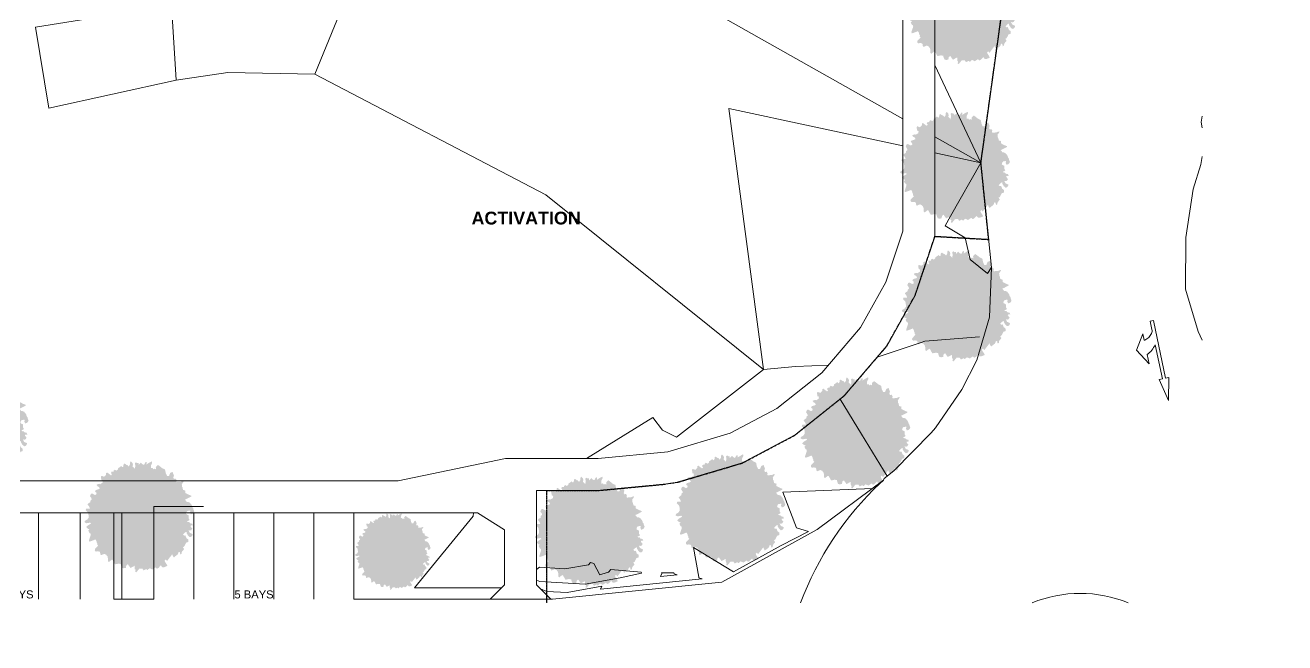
# Model space of a CAD drawing. Header units: millimetres. Extents: x -2612262 to -2065320, y 3717813 to 4283368.
# Drawn here: x -2289894 to -2211190, y 3956413 to 3995025 of the extents above; entities that cross this region are included whole.
import ezdxf

# ---------------------------------------------------------------- set-up
doc = ezdxf.new("R2010")
doc.units = ezdxf.units.MM
for name, pattern in [('AEC_Double Dash', [39, 15, -4, 6, -4, 6, -4]), ('Aligning Line', [3.2004, 1.6002, -1.6002]), ('BOUNDARY Tighter', [8, 4, -2, 0, -2])]:
    doc.linetypes.add(name, pattern=pattern)
for name, color, linetype, lineweight in [('A-DETL', 90, 'Continuous', 18), ('A-DETL-GENF', 92, 'Continuous', 5), ('A-FLOR', 192, 'Continuous', 5), ('C-PROP-LINE', 91, 'AEC_Double Dash', 13), ('C-TOPO', 7, 'Continuous', 5), ('C-TOPO-MAJR', 7, 'Continuous', 20), ('C-TOPO-MINR', 7, 'Continuous', 5), ('G-ANNO-REFR', 1, 'Aligning Line', 5), ('G-ANNO-TEXT', 231, 'Continuous', 5)]:
    doc.layers.add(name, color=color, linetype=linetype, lineweight=lineweight)
doc.styles.add('Arial', font='arial.ttf', dxfattribs={"height": 500})
doc.styles.add('Arial_B', font='arialbd.ttf', dxfattribs={"height": 800})
picture_1 = doc.add_image_def('image1.jpg', size_in_pixel=(6528, 5638))

# ---------------------------------------------------------------- blocks, each defined once
blk = doc.blocks.new('Family - ___-240017-GA - Part B')
at = {"layer": 'C-PROP-LINE', "color": 33}
for p, q in [((-2228604, 3997734), (-2229187, 3993549)), ((-2229834, 3988898), (-2230178, 3986426)), ((-2230178, 3986426), (-2229891, 3983600)), ((-2234280, 3978150), (-2233604, 3980175)), ((-2234869, 3977096), (-2234280, 3978150)), ((-2235016, 3976832), (-2235007, 3976849)), ((-2238720, 3971855), (-2237865, 3972855)), ((-2241255, 3969836), (-2238720, 3971855)), ((-2248460, 3966651), (-2245086, 3967654)), ((-2245086, 3967654), (-2244966, 3967718)), ((-2244800, 3967805), (-2244596, 3967913)), ((-2256702, 3965944), (-2256423, 3965944)), ((-2256371, 3965944), (-2253993, 3965944)), ((-2253993, 3965944), (-2252964, 3966042)), ((-2252695, 3966067), (-2252528, 3966083)), ((-2257301, 3965013), (-2257301, 3964797)), ((-2257301, 3964745), (-2257301, 3961809)), ((-2257301, 3961410), (-2257301, 3961161))]:
    blk.add_line(p, q, dxfattribs=at)
at = {"layer": 'C-PROP-LINE', "color": 20}
for p, q in [((-2229187, 3993549), (-2229834, 3988898)), ((-2229891, 3983600), (-2229692, 3981630)), ((-2233604, 3980175), (-2233053, 3981825)), ((-2229692, 3981630), (-2233053, 3981825)), ((-2235007, 3976849), (-2234869, 3977096)), ((-2236055, 3974972), (-2235016, 3976832)), ((-2237865, 3972855), (-2236055, 3974972)), ((-2244596, 3967913), (-2241822, 3969384)), ((-2241822, 3969384), (-2241255, 3969836)), ((-2244966, 3967718), (-2244800, 3967805)), ((-2257301, 3965944), (-2257301, 3965013)), ((-2257301, 3965944), (-2256702, 3965944)), ((-2256423, 3965944), (-2256371, 3965944)), ((-2252964, 3966042), (-2252695, 3966067)), ((-2252528, 3966083), (-2249891, 3966334)), ((-2249891, 3966334), (-2249163, 3966443)), ((-2249163, 3966443), (-2248460, 3966651)), ((-2257301, 3964797), (-2257301, 3964745)), ((-2257301, 3961809), (-2257301, 3961410)), ((-2257301, 3961161), (-2257301, 3958910))]:
    blk.add_line(p, q, dxfattribs=at)
blk = doc.blocks.new('Tree 7m - Tree-358686-GA - Part B')
at = {"layer": 'A-DETL-GENF', "transparency": 33554585}
blk.add_hatch(color=53, dxfattribs=at).paths.add_polyline_path([(2357, 2429), (2059, 2371), (1907, 2493), (1922, 2628), (1746, 2671), (1734, 2765), (1546, 2765), (1464, 2938), (1223, 2963), (1215, 3085), (1103, 3108), (895, 3080), (898, 3230), (801, 3308), (603, 3371), (574, 3267), (551, 3074), (518, 3004), (430, 2995), (416, 3042), (433, 3094), (410, 3120), (201, 3075), (-92, 3008), (-57, 3124), (-43, 3226), (-353, 3237), (-505, 3155), (-543, 3225), (-471, 3348), (-560, 3362), (-660, 3278), (-870, 3243), (-894, 3096), (-976, 3120), (-1113, 3064), (-1221, 3015), (-1356, 3067), (-1458, 2941), (-1426, 2810), (-1487, 2637), (-1408, 2588), (-1403, 2500), (-1575, 2485), (-1680, 2509), (-1628, 2599), (-1604, 2760), (-1622, 2892), (-1685, 2936), (-1802, 2936), (-1884, 2864), (-1802, 2690), (-1838, 2516), (-1894, 2583), (-1961, 2624), (-2089, 2593), (-2089, 2501), (-2099, 2399), (-2154, 2385), (-2254, 2466), (-2285, 2354), (-2200, 2242), (-2204, 2145), (-2146, 2110), (-2142, 2025), (-2239, 2064), (-2316, 2064), (-2320, 2014), (-2332, 1952), (-2413, 1855), (-2448, 1793), (-2404, 1706), (-2387, 1632), (-2481, 1564), (-2566, 1554), (-2625, 1587), (-2708, 1630), (-2701, 1681), (-2630, 1723), (-2595, 1851), (-2706, 1892), (-2795, 1887), (-2880, 1839), (-2907, 1738), (-2954, 1664), (-2960, 1550), (-3008, 1479), (-3017, 1256), (-2971, 1159), (-2892, 1083), (-2915, 1022), (-2905, 908), (-3022, 946), (-3330, 1014), (-3368, 976), (-3294, 844), (-3195, 608), (-3292, 501), (-3203, 363), (-3251, 290), (-3281, 226), (-3279, 164), (-3321, 141), (-3368, 52), (-3593, -10), (-3556, -64), (-3408, -112), (-3215, -256), (-3224, -323), (-3294, -361), (-3303, -475), (-3221, -519), (-3236, -609), (-3353, -688), (-3429, -919), (-3277, -960), (-3098, -864), (-3005, -943), (-3052, -1118), (-3166, -1329), (-3087, -1504), (-3049, -1706), (-3011, -1835), (-2827, -1823), (-2745, -1700), (-2707, -1797), (-2622, -1806), (-2637, -1896), (-2549, -1963), (-2677, -2101), (-2815, -2162), (-2885, -2250), (-2704, -2291), (-2484, -2323), (-2590, -2428), (-2525, -2472), (-2350, -2402), (-2297, -2499), (-2286, -2630), (-2093, -2610), (-2169, -2697), (-2098, -2756), (-2072, -2847), (-1982, -2841), (-1897, -2700), (-1756, -2586), (-1748, -2803), (-1827, -2847), (-1879, -2961), (-1856, -3110), (-1756, -3060), (-1680, -2978), (-1549, -2934), (-1552, -3060), (-1514, -3104), (-1481, -3241), (-1403, -3259), (-1300, -3151), (-1230, -3162), (-1215, -3265), (-1131, -3268), (-967, -3282), (-914, -3233), (-812, -3233), (-759, -3347), (-680, -3350), (-631, -3300), (-517, -3382), (-441, -3335), (-446, -3244), (-350, -3227), (-326, -3344), (-286, -3510), (-215, -3537), (-139, -3446), (36, -3437), (115, -3589), (197, -3560), (296, -3388), (247, -3309), (343, -3218), (527, -3244), (551, -3300), (714, -3367), (735, -3259), (694, -3159), (709, -3054), (796, -3060), (957, -3133), (1045, -3124), (1060, -3045), (1033, -3007), (1095, -2914), (1188, -2926), (1226, -2972), (1276, -3119), (1358, -3151), (1489, -3083), (1504, -2931), (1542, -2849), (1662, -2849), (1700, -2782), (1861, -2797), (1943, -2782), (1948, -2616), (1995, -2493), (2089, -2560), (2179, -2636), (2261, -2583), (2241, -2382), (2293, -2279), (2416, -2107), (2560, -2075), (2735, -2104), (2802, -2042), (2747, -1923), (2542, -1803), (2545, -1721), (2606, -1738), (2788, -1765), (2922, -1759), (2910, -1618), (2852, -1513), (2963, -1504), (3001, -1344), (2969, -1270), (3022, -1190), (3315, -1012), (3363, -936), (3246, -885), (2969, -788), (2994, -666), (3032, -608), (3055, -498), (3109, -460), (3088, -379), (3388, -353), (3447, -295), (3454, -203), (3330, -120), (3256, -15), (3327, 99), (3343, 186), (3132, 254), (3078, 374), (3086, 524), (3172, 666), (3254, 742), (3236, 829), (3007, 837), (2982, 885), (3040, 1182), (2931, 1254), (2847, 1292), (2755, 1404), (2809, 1515), (2842, 1635), (2788, 1719), (2661, 1795), (2557, 1696), (2425, 1691), (2450, 1981), (2156, 2046), (2296, 2218), (2275, 2282), (2372, 2343)])
blk = doc.blocks.new('Tree 5m - Tree 2-358685-GA - Part B')
at = {"layer": 'A-DETL-GENF', "transparency": 33554585}
blk.add_hatch(color=53, dxfattribs=at).paths.add_polyline_path([(1637, 1676), (1432, 1636), (1327, 1720), (1338, 1813), (1217, 1842), (1208, 1907), (1079, 1907), (1023, 2026), (857, 2044), (851, 2128), (774, 2144), (631, 2124), (633, 2227), (566, 2281), (430, 2324), (410, 2253), (394, 2120), (371, 2072), (311, 2066), (301, 2098), (313, 2134), (297, 2151), (153, 2121), (-49, 2075), (-24, 2154), (-15, 2225), (-228, 2232), (-333, 2176), (-359, 2224), (-309, 2308), (-371, 2319), (-440, 2260), (-585, 2236), (-601, 2135), (-657, 2151), (-752, 2113), (-826, 2079), (-919, 2115), (-989, 2029), (-967, 1938), (-1009, 1819), (-955, 1785), (-951, 1725), (-1070, 1715), (-1142, 1731), (-1106, 1793), (-1090, 1904), (-1102, 1994), (-1145, 2025), (-1226, 2025), (-1283, 1975), (-1226, 1856), (-1251, 1736), (-1290, 1782), (-1335, 1810), (-1423, 1789), (-1423, 1725), (-1431, 1655), (-1468, 1645), (-1537, 1701), (-1559, 1624), (-1500, 1547), (-1503, 1480), (-1463, 1456), (-1460, 1398), (-1527, 1424), (-1580, 1424), (-1583, 1390), (-1591, 1347), (-1647, 1281), (-1670, 1237), (-1640, 1178), (-1629, 1127), (-1694, 1081), (-1752, 1073), (-1792, 1096), (-1850, 1126), (-1845, 1161), (-1796, 1189), (-1772, 1278), (-1848, 1306), (-1910, 1303), (-1968, 1270), (-1987, 1200), (-2019, 1149), (-2024, 1071), (-2056, 1022), (-2063, 868), (-2031, 802), (-1977, 749), (-1993, 707), (-1986, 628), (-2066, 655), (-2278, 702), (-2304, 676), (-2253, 584), (-2185, 422), (-2252, 348), (-2190, 254), (-2224, 203), (-2245, 159), (-2243, 116), (-2272, 100), (-2304, 39), (-2459, -4), (-2434, -40), (-2332, -74), (-2199, -173), (-2205, -219), (-2253, -245), (-2259, -324), (-2203, -354), (-2213, -416), (-2294, -471), (-2346, -630), (-2241, -658), (-2119, -591), (-2054, -646), (-2086, -766), (-2165, -911), (-2111, -1032), (-2084, -1171), (-2058, -1260), (-1931, -1252), (-1875, -1167), (-1849, -1234), (-1791, -1240), (-1801, -1302), (-1740, -1348), (-1829, -1443), (-1923, -1485), (-1972, -1546), (-1847, -1574), (-1696, -1596), (-1768, -1669), (-1724, -1699), (-1603, -1650), (-1567, -1717), (-1559, -1808), (-1426, -1793), (-1478, -1854), (-1430, -1894), (-1412, -1957), (-1350, -1952), (-1291, -1856), (-1195, -1777), (-1189, -1926), (-1243, -1957), (-1279, -2035), (-1263, -2138), (-1195, -2103), (-1142, -2047), (-1052, -2017), (-1054, -2103), (-1027, -2134), (-1005, -2228), (-951, -2240), (-881, -2166), (-832, -2174), (-822, -2244), (-764, -2246), (-651, -2256), (-615, -2222), (-544, -2222), (-508, -2301), (-454, -2303), (-419, -2269), (-341, -2325), (-289, -2293), (-293, -2230), (-226, -2218), (-210, -2299), (-182, -2414), (-134, -2432), (-81, -2369), (40, -2363), (94, -2468), (150, -2448), (219, -2329), (185, -2275), (251, -2212), (378, -2230), (394, -2269), (507, -2315), (521, -2240), (493, -2172), (503, -2099), (563, -2103), (674, -2154), (734, -2148), (744, -2093), (726, -2067), (768, -2003), (833, -2011), (859, -2043), (893, -2144), (950, -2166), (1040, -2120), (1050, -2015), (1076, -1959), (1159, -1959), (1185, -1912), (1296, -1922), (1352, -1912), (1356, -1797), (1388, -1713), (1453, -1759), (1515, -1812), (1572, -1775), (1558, -1636), (1594, -1566), (1678, -1447), (1777, -1425), (1898, -1445), (1944, -1403), (1906, -1320), (1765, -1238), (1767, -1181), (1809, -1193), (1934, -1212), (2027, -1208), (2019, -1111), (1978, -1038), (2055, -1032), (2081, -922), (2059, -871), (2096, -816), (2297, -693), (2330, -641), (2250, -606), (2059, -539), (2076, -455), (2103, -415), (2118, -340), (2155, -313), (2141, -257), (2348, -240), (2388, -200), (2393, -137), (2307, -79), (2257, -7), (2306, 72), (2316, 131), (2171, 178), (2134, 261), (2139, 364), (2199, 462), (2255, 515), (2243, 574), (2085, 579), (2068, 613), (2108, 817), (2033, 866), (1975, 893), (1912, 970), (1948, 1047), (1971, 1129), (1934, 1187), (1847, 1239), (1775, 1171), (1684, 1168), (1702, 1367), (1499, 1412), (1595, 1531), (1581, 1575), (1648, 1617)])
blk = doc.blocks.new('Tree 7m - Tree-V124-GA - Part B')
at = {"layer": 'A-DETL-GENF', "transparency": 33554585}
blk.add_hatch(color=53, dxfattribs=at).paths.add_polyline_path([(2357, 2429), (2059, 2371), (1907, 2493), (1922, 2628), (1746, 2671), (1734, 2765), (1546, 2765), (1464, 2938), (1223, 2963), (1215, 3085), (1103, 3108), (895, 3080), (898, 3230), (801, 3308), (603, 3371), (574, 3267), (551, 3074), (518, 3004), (430, 2995), (416, 3042), (433, 3094), (410, 3120), (142, 3062), (-92, 3008), (-57, 3124), (-43, 3226), (-353, 3237), (-505, 3155), (-543, 3225), (-470, 3348), (-560, 3362), (-660, 3278), (-870, 3243), (-894, 3096), (-976, 3120), (-1123, 3060), (-1221, 3015), (-1356, 3067), (-1458, 2941), (-1426, 2810), (-1487, 2637), (-1408, 2588), (-1403, 2500), (-1575, 2485), (-1680, 2509), (-1628, 2599), (-1604, 2760), (-1622, 2892), (-1685, 2936), (-1802, 2936), (-1884, 2864), (-1802, 2690), (-1838, 2516), (-1894, 2583), (-1961, 2624), (-2089, 2593), (-2089, 2501), (-2099, 2399), (-2154, 2385), (-2254, 2466), (-2285, 2354), (-2200, 2242), (-2204, 2145), (-2146, 2110), (-2142, 2025), (-2239, 2064), (-2316, 2064), (-2320, 2014), (-2332, 1952), (-2413, 1855), (-2448, 1793), (-2404, 1706), (-2387, 1632), (-2481, 1564), (-2566, 1554), (-2625, 1587), (-2708, 1630), (-2701, 1681), (-2630, 1723), (-2595, 1851), (-2706, 1892), (-2795, 1887), (-2880, 1839), (-2907, 1738), (-2954, 1664), (-2960, 1550), (-3008, 1479), (-3017, 1256), (-2971, 1159), (-2892, 1083), (-2915, 1022), (-2905, 908), (-3022, 946), (-3330, 1014), (-3368, 976), (-3294, 844), (-3195, 608), (-3292, 501), (-3203, 363), (-3251, 290), (-3281, 226), (-3279, 164), (-3321, 141), (-3368, 52), (-3593, -10), (-3556, -64), (-3408, -112), (-3215, -256), (-3224, -323), (-3294, -361), (-3303, -475), (-3221, -519), (-3236, -609), (-3353, -688), (-3429, -919), (-3277, -960), (-3098, -864), (-3005, -943), (-3052, -1118), (-3166, -1329), (-3087, -1504), (-3049, -1706), (-3011, -1835), (-2827, -1823), (-2745, -1700), (-2707, -1797), (-2622, -1806), (-2637, -1896), (-2549, -1963), (-2677, -2101), (-2815, -2162), (-2885, -2250), (-2704, -2291), (-2484, -2323), (-2590, -2428), (-2525, -2472), (-2350, -2402), (-2297, -2499), (-2286, -2630), (-2093, -2610), (-2169, -2697), (-2098, -2756), (-2072, -2847), (-1982, -2841), (-1897, -2700), (-1756, -2586), (-1748, -2803), (-1827, -2847), (-1879, -2961), (-1856, -3110), (-1756, -3060), (-1680, -2978), (-1549, -2934), (-1552, -3060), (-1514, -3104), (-1481, -3241), (-1403, -3259), (-1300, -3151), (-1230, -3162), (-1215, -3265), (-1131, -3268), (-967, -3282), (-914, -3233), (-812, -3233), (-759, -3347), (-680, -3350), (-631, -3300), (-517, -3382), (-441, -3335), (-446, -3244), (-350, -3227), (-326, -3344), (-286, -3510), (-215, -3537), (-139, -3446), (36, -3437), (115, -3589), (197, -3560), (296, -3388), (247, -3309), (343, -3218), (527, -3244), (551, -3300), (714, -3367), (735, -3259), (694, -3159), (709, -3054), (796, -3060), (957, -3133), (1045, -3124), (1060, -3045), (1033, -3007), (1095, -2914), (1188, -2926), (1226, -2972), (1276, -3119), (1358, -3151), (1489, -3083), (1504, -2931), (1542, -2849), (1662, -2849), (1700, -2782), (1861, -2797), (1943, -2782), (1948, -2616), (1995, -2493), (2089, -2560), (2179, -2636), (2261, -2583), (2241, -2382), (2293, -2279), (2416, -2107), (2560, -2075), (2735, -2104), (2802, -2042), (2747, -1923), (2542, -1803), (2545, -1721), (2606, -1738), (2788, -1765), (2922, -1759), (2910, -1618), (2852, -1513), (2963, -1504), (3001, -1344), (2969, -1270), (3022, -1190), (3315, -1012), (3363, -936), (3246, -885), (2969, -788), (2994, -666), (3032, -608), (3055, -498), (3109, -460), (3088, -379), (3388, -353), (3447, -295), (3454, -203), (3330, -120), (3256, -15), (3327, 99), (3343, 186), (3132, 254), (3078, 374), (3086, 524), (3172, 666), (3254, 742), (3236, 829), (3007, 837), (2982, 885), (3040, 1182), (2931, 1254), (2847, 1292), (2755, 1404), (2809, 1515), (2842, 1635), (2788, 1719), (2661, 1795), (2557, 1696), (2425, 1691), (2450, 1981), (2156, 2046), (2296, 2218), (2275, 2282), (2372, 2343)])

msp = doc.modelspace()

# ---------------------------------------------------------------- linework, layer by layer
at = {"layer": 'A-DETL', "linetype": 'BOUNDARY Tighter', "lineweight": 25}
for p, q in [((-2230178.2, 3986425.7), (-2226983.4, 4009381.8)), ((-2229691.7, 3981630.2), (-2230178.2, 3986425.7)), ((-2234279.9, 3978150.4), (-2233052.7, 3981825.3)), ((-2233052.7, 3981825.3), (-2229691.7, 3981630.2)), ((-2236055.1, 3974972), (-2234279.9, 3978150.4)), ((-2238720, 3971855.3), (-2236055.1, 3974972)), ((-2241822.1, 3969384.1), (-2238720, 3971855.3)), ((-2245086.1, 3967653.7), (-2241822.1, 3969384.1)), ((-2249162.6, 3966442.8), (-2245086.1, 3967653.7)), ((-2257300.5, 3958910.4), (-2257300.5, 3965943.9)), ((-2257300.5, 3965943.9), (-2253993.4, 3965943.9)), ((-2253993.4, 3965943.9), (-2249890.9, 3966334.4))]:
    msp.add_line(p, q, dxfattribs=at)
at = {"layer": 'A-DETL', "color": 253, "lineweight": 5}
for p, q in [((-2219400.6, 3976566.2), (-2219601.2, 3976523.5)), ((-2219601.2, 3976523.5), (-2219489.2, 3975991.4)), ((-2218640.8, 3972954.2), (-2219400.6, 3976566.2)), ((-2220058.3, 3975721.8), (-2220457.3, 3974710.3)), ((-2219975.5, 3975323.4), (-2220058.3, 3975721.8)), ((-2220457.3, 3974710.3), (-2219670.1, 3973854.1)), ((-2219942.6, 3975328.4), (-2219975.5, 3975323.4)), ((-2219288.4, 3975036.8), (-2218841.5, 3972912)), ((-2219670.1, 3973854.1), (-2219791.5, 3974438)), ((-2218445.1, 3972995.3), (-2218640.8, 3972954.2)), ((-2218453, 3971563), (-2218445.1, 3972995.3)), ((-2218841.5, 3972912), (-2219037.2, 3972870.8)), ((-2219037.2, 3972870.8), (-2218453, 3971563)), ((-2289058.3, 3964543.9), (-2289058.3, 3959143.9)), ((-2286458.3, 3964543.9), (-2286458.3, 3959143.9)), ((-2283858.3, 3964543.9), (-2283858.3, 3961146.8)), ((-2281858.3, 3964543.9), (-2281858.3, 3961057.1)), ((-2279358.3, 3964543.9), (-2279358.3, 3959143.9)), ((-2276858.3, 3964543.9), (-2276858.3, 3959143.9)), ((-2274358.3, 3964543.9), (-2274358.3, 3959143.9)), ((-2271858.3, 3964543.9), (-2271858.3, 3959143.9)), ((-2269358.3, 3964543.9), (-2269358.3, 3959143.9)), ((-2283858.3, 3961146.8), (-2283858.3, 3959143.9)), ((-2281858.3, 3961057.1), (-2281858.3, 3959143.9))]:
    msp.add_line(p, q, dxfattribs=at)
for centre, radius, start, end in [((-2220373.1, 3976177.2), 951.7, 296.898591, 333.948548), ((-2219841.5, 3975917.3), 360, 333.948548, 11.879327), ((-2220800.3, 3975796.3), 1691.9, 306.602006, 333.327712)]:
    msp.add_arc(centre, radius, start, end, dxfattribs=at)
at = {"layer": 'A-FLOR'}
for p, q in [((-2235052.7, 4008048.7), (-2235052.7, 3982150.4)), ((-2233052.7, 3981825.3), (-2233052.7, 4008365.5)), ((-2227236.9, 4007560.3), (-2230178.2, 3986425.7)), ((-2216405.8, 3988971), (-2216355.9, 3989332.4)), ((-2216355.9, 3988607.1), (-2216405.8, 3988971)), ((-2230178.2, 3986425.7), (-2229513.9, 3979877.9)), ((-2216439.8, 3986316), (-2216355.9, 3986819.8)), ((-2216921.6, 3984776.2), (-2216439.8, 3986316)), ((-2217371.3, 3981762), (-2216921.6, 3984776.2)), ((-2235052.7, 3982150.4), (-2236117.5, 3978961.8)), ((-2234279.9, 3978150.4), (-2233052.7, 3981825.3)), ((-2217386.1, 3978517.1), (-2217371.3, 3981762)), ((-2229513.9, 3979877.9), (-2229636.8, 3976762)), ((-2236117.5, 3978961.8), (-2237704.3, 3976120.7)), ((-2216594.6, 3975879), (-2217386.1, 3978517.1)), ((-2236055.1, 3974972), (-2234279.9, 3978150.4)), ((-2229636.8, 3976762), (-2230426.6, 3974091.9)), ((-2237704.3, 3976120.7), (-2240115.8, 3973300.4)), ((-2216355.9, 3975342.9), (-2216594.6, 3975879)), ((-2238720, 3971855.3), (-2236055.1, 3974972)), ((-2230426.6, 3974091.9), (-2231370.6, 3972257.2)), ((-2240115.8, 3973300.4), (-2242922.9, 3971064.2)), ((-2231370.6, 3972257.2), (-2233012.2, 3969863.3)), ((-2241822.1, 3969384.1), (-2238720, 3971855.3)), ((-2242922.9, 3971064.2), (-2245846.7, 3969514.2)), ((-2233012.2, 3969863.3), (-2233283.2, 3969532)), ((-2245846.7, 3969514.2), (-2249739.2, 3968357.9)), ((-2245086.1, 3967653.7), (-2241822.1, 3969384.1)), ((-2233283.2, 3969532), (-2235627.1, 3967167.6)), ((-2249739.2, 3968357.9), (-2254088.4, 3967943.9)), ((-2259888.4, 3967943.9), (-2266583.2, 3966543.9)), ((-2254088.4, 3967943.9), (-2259888.4, 3967943.9)), ((-2249356.1, 3966385.3), (-2245086.1, 3967653.7)), ((-2236223, 3966680.1), (-2235627.1, 3967167.6)), ((-2266583.2, 3966543.9), (-2293554.2, 3966543.9)), ((-2257951.5, 3960043.9), (-2257951.5, 3965943.9)), ((-2257951.5, 3965943.9), (-2253993.4, 3965943.9)), ((-2253993.4, 3965943.9), (-2249356.1, 3966385.3)), ((-2240406.8, 3963497.8), (-2236265.2, 3966582.5)), ((-2236265.2, 3966582.5), (-2236223, 3966680.1)), ((-2284358.3, 3964543.9), (-2296796.3, 3964543.9)), ((-2292869.1, 3964543.9), (-2261626.3, 3964543.9)), ((-2284358.3, 3964543.9), (-2284358.3, 3959143.9)), ((-2269358.3, 3964543.9), (-2281858.3, 3964543.9)), ((-2281858.3, 3964543.9), (-2281858.3, 3959143.9)), ((-2269358.3, 3964543.9), (-2269358.3, 3959143.9)), ((-2261626.3, 3964543.9), (-2259951.5, 3963468.4)), ((-2259951.5, 3963468.4), (-2259951.5, 3960043.9)), ((-2240406.8, 3963497.8), (-2246363.7, 3960197.1)), ((-2259951.5, 3960043.9), (-2260851.5, 3959143.9)), ((-2257051.5, 3959143.9), (-2257951.5, 3960043.9)), ((-2256945.9, 3959143.9), (-2246363.7, 3960197.1)), ((-2269358.3, 3959143.9), (-2256945.9, 3959143.9))]:
    msp.add_line(p, q, dxfattribs=at)
for centre, radius, start, end in [((-2222910, 3951964.4), 19800.2, 133.244016, 159.462708), ((-2222910, 3951964.4), 19800.2, 132.570266, 133.244016), ((-2222910, 3951964.4), 19800.2, 132.415168, 132.570266), ((-2223977.4, 3951605.3), 7900, 67.646449, 112.353551)]:
    msp.add_arc(centre, radius, start, end, dxfattribs=at)
at = {"layer": 'C-TOPO'}
for p, q in [((-2229636.8, 3976762), (-2230426.6, 3974091.9)), ((-2231370.6, 3972257.2), (-2233012.2, 3969863.3)), ((-2233012.2, 3969863.3), (-2233283.2, 3969532)), ((-2236265.2, 3966582.5), (-2240406.8, 3963497.8)), ((-2284358.3, 3964543.9), (-2285776.7, 3964543.9)), ((-2284358.3, 3959143.9), (-2284358.3, 3964543.9)), ((-2281858.3, 3964943.9), (-2278749.7, 3964943.9)), ((-2281858.3, 3960665.9), (-2281858.3, 3964943.9)), ((-2240406.8, 3963497.8), (-2246363.7, 3960197.1)), ((-2269358.3, 3962185.9), (-2269358.3, 3961569.7)), ((-2281858.3, 3959143.9), (-2281858.3, 3960665.9)), ((-2246363.7, 3960197.1), (-2246363.7, 3960197.1)), ((-2281858.3, 3959143.9), (-2284358.3, 3959143.9)), ((-2269358.3, 3959143.9), (-2269358.3, 3959143.9))]:
    msp.add_line(p, q, dxfattribs=at)
at = {"layer": 'C-TOPO-MAJR', "color": 8, "lineweight": 15}
for p, q in [((-2235052.7, 3989175.1), (-2255291.6, 4000590.6)), ((-2269730.3, 3997053.4), (-2271797.7, 3991959.6)), ((-2282984.4, 3995908.7), (-2289254.4, 3994908.9)), ((-2280457.1, 3991589.5), (-2280710.2, 3995600.8)), ((-2289254.4, 3994908.9), (-2288425.2, 3989842.6)), ((-2277232.1, 3992066.4), (-2280457.1, 3991589.5)), ((-2277232.1, 3992066.4), (-2271797.7, 3991959.6)), ((-2271797.7, 3991959.6), (-2257366.3, 3984416.4)), ((-2233052.7, 3992523.2), (-2230178.2, 3986425.7)), ((-2288425.2, 3989842.6), (-2280457.1, 3991589.5)), ((-2245934.6, 3989822.8), (-2235052.7, 3987476.6)), ((-2243754, 3973508.1), (-2245934.6, 3989822.8)), ((-2257366.3, 3984416.4), (-2243754, 3973508.1)), ((-2232078.1, 3983080.6), (-2232421.7, 3982475.7)), ((-2232421.7, 3982475.7), (-2231162.9, 3981728)), ((-2231162.9, 3981728), (-2230844.8, 3980376.7)), ((-2229530.7, 3979851.8), (-2229513.9, 3979877.9)), ((-2236661.8, 3974262.4), (-2233902.1, 3975188.5)), ((-2249208.6, 3969267.3), (-2243754, 3973508.1)), ((-2241766.2, 3973696.9), (-2243754, 3973508.1)), ((-2239720.9, 3973762.2), (-2241766.2, 3973696.9)), ((-2250668.7, 3970491.8), (-2254819, 3967943.9)), ((-2250071.4, 3969717), (-2250668.7, 3970491.8)), ((-2250071.4, 3969717), (-2249208.6, 3969267.3)), ((-2242563.6, 3965841.3), (-2236955.5, 3966068.4)), ((-2241711, 3963601.2), (-2242563.6, 3965841.3)), ((-2261881.9, 3964543.9), (-2261908.4, 3964327.4)), ((-2261908.4, 3964327.4), (-2265566.6, 3959843.1)), ((-2240956.7, 3963366.1), (-2241711, 3963601.2)), ((-2242649.9, 3962497), (-2240956.7, 3963366.1)), ((-2248143.1, 3962362.4), (-2245628.3, 3960846.6)), ((-2247812.2, 3960517.3), (-2248143.1, 3962362.4)), ((-2245628.3, 3960846.6), (-2242649.9, 3962497)), ((-2253951.1, 3959775.8), (-2247601.8, 3960407.7)), ((-2247795.3, 3960468.7), (-2247812.2, 3960517.3)), ((-2247601.8, 3960407.7), (-2247795.3, 3960468.7)), ((-2265566.6, 3959843.1), (-2260152.3, 3959843.1)), ((-2257696.7, 3959789.1), (-2257297.9, 3959631.1)), ((-2257297.9, 3959631.1), (-2256039.1, 3959558.7)), ((-2256039.1, 3959558.7), (-2253856.5, 3959954.9)), ((-2253856.5, 3959954.9), (-2253951.1, 3959775.8))]:
    msp.add_line(p, q, dxfattribs=at)
at = {"layer": 'C-TOPO-MAJR', "color": 63, "lineweight": 15}
for p, q in [((-2230178.2, 3986425.7), (-2233052.7, 3988047)), ((-2233052.7, 3987045.4), (-2230178.2, 3986425.7)), ((-2230178.2, 3986425.7), (-2232075.7, 3983084.8)), ((-2230844.8, 3980376.7), (-2229762.6, 3979491.4)), ((-2229762.6, 3979491.4), (-2229531.3, 3979851)), ((-2233682.3, 3975262.3), (-2230264.5, 3975536.4)), ((-2233901, 3975188.9), (-2233682.3, 3975262.3)), ((-2237638.8, 3969460.3), (-2238978.5, 3971649.3)), ((-2236032.6, 3966835.9), (-2237638.2, 3969459.3))]:
    msp.add_line(p, q, dxfattribs=at)
at = {"layer": 'C-TOPO-MINR', "color": 253}
for p, q in [((-2254688.8, 3961281.9), (-2256178.6, 3961044)), ((-2254580.4, 3961432.5), (-2254688.8, 3961281.9)), ((-2254363.2, 3961379.3), (-2254580.4, 3961432.5)), ((-2253998.6, 3960666.2), (-2254363.2, 3961379.3)), ((-2257752.1, 3961134.5), (-2257951.5, 3960991.4)), ((-2256792.3, 3961079.3), (-2257752.1, 3961134.5)), ((-2256178.6, 3961044), (-2256790.5, 3961079.2)), ((-2254905.7, 3960077.2), (-2252723.1, 3960473.4)), ((-2253523.3, 3960807), (-2253998.6, 3960666.2)), ((-2253453.9, 3960828.6), (-2253523.3, 3960807)), ((-2253308.7, 3961006.9), (-2253453.9, 3960828.6)), ((-2251414.8, 3960827.5), (-2253308.7, 3961006.9)), ((-2252723.1, 3960473.4), (-2251377.9, 3960765.4)), ((-2251377.9, 3960765.4), (-2251414.8, 3960827.5)), ((-2250113, 3960744.7), (-2250207.6, 3960565.6)), ((-2250207.6, 3960565.6), (-2249149.4, 3960670.9)), ((-2249359.8, 3960780.5), (-2250137.7, 3960786.1)), ((-2250137.7, 3960786.1), (-2250113, 3960744.7)), ((-2249342.9, 3960732), (-2249359.8, 3960780.5)), ((-2249149.4, 3960670.9), (-2249342.9, 3960732)), ((-2257951.5, 3960324.7), (-2257738, 3960240.1)), ((-2257738, 3960240.1), (-2254905.8, 3960077.2))]:
    msp.add_line(p, q, dxfattribs=at)

# ---------------------------------------------------------------- block references
at = {"layer": 'A-DETL-GENF', "color": 53, "transparency": 33554585, "rotation": 220.1293300237995}
for p in [(-2231332.5, 3995961.8), (-2231652.6, 3977375.2), (-2282720.5, 3964187.5), (-2254579.8, 3963226.2)]:
    msp.add_blockref('Tree 7m - Tree-358686-GA - Part B', p, dxfattribs=at)
at = {"layer": 'A-DETL-GENF', "transparency": 33554585, "rotation": 220.1293300237995}
for name, p in [('Tree 7m - Tree-V124-GA - Part B', (-2231752.6, 3986037)), ('Tree 7m - Tree-V124-GA - Part B', (-2293071.7, 3969868.9)), ('Tree 7m - Tree-V124-GA - Part B', (-2237979.4, 3969432.6)), ('Tree 7m - Tree-V124-GA - Part B', (-2245789.4, 3964618.5)), ('Tree 5m - Tree 2-358685-GA - Part B', (-2266886.7, 3962055.3))]:
    msp.add_blockref(name, p, dxfattribs=at)
at = {"layer": 'C-PROP-LINE', "color": 20}
msp.add_blockref('Family - ___-240017-GA - Part B', (0, 0), dxfattribs=at)

# ---------------------------------------------------------------- texts
at = {"layer": 'G-ANNO-TEXT', "color": 7, "lineweight": 13, "insert": (-2262007.2, 3983365.7), "char_height": 800, "width": 8257.381, "attachment_point": 1, "style": 'Arial_B'}
msp.add_mtext('ACTIVATION', dxfattribs=at)
at = {"layer": 'G-ANNO-TEXT', "color": 7, "char_height": 500, "width": 2950.21, "attachment_point": 1, "style": 'Arial'}
for insert in [(-2291819.7, 3959688.7), (-2276819.7, 3959688.7)]:
    msp.add_mtext('5 BAYS', dxfattribs=dict(at, insert=insert))

# ---------------------------------------------------------------- pictures from other files: only their frames are drawn
at = {"layer": 'G-ANNO-REFR'}
image = msp.add_image(picture_1, insert=(-2382054.9, 4283368.1), size_in_units=(433000, 373966.6), rotation=-122.11743, dxfattribs=at)
image.dxf.flags = 15

doc.saveas('drawing.dxf')
